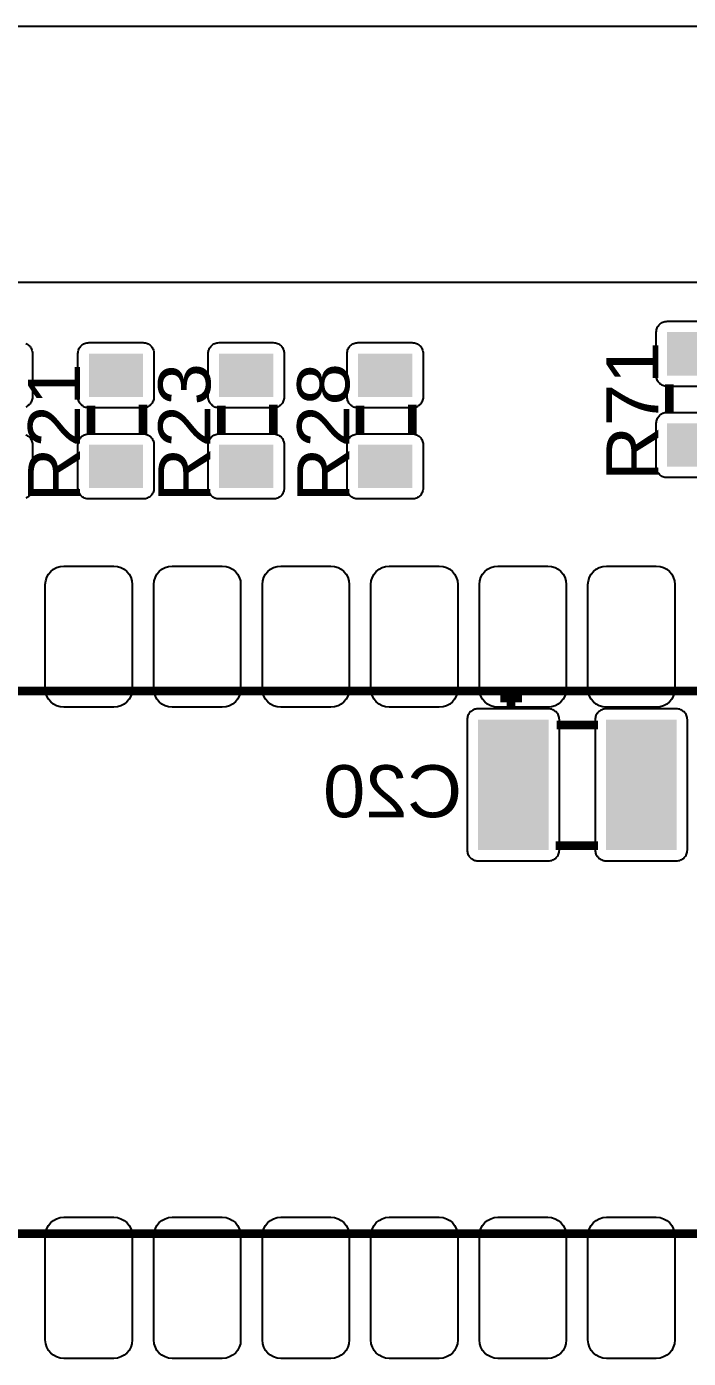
# Model space of a CAD drawing. Header units: inches. Extents: x 18.7 to 39.4, y 4.3 to 20.5.
# Drawn here: x 31.574 to 32.379, y 10.581 to 12.2 of the extents above; entities that cross this region are included whole.
import ezdxf

# ---------------------------------------------------------------- set-up
doc = ezdxf.new("R2010")
doc.units = ezdxf.units.IN
doc.header["$MEASUREMENT"] = 0
doc.styles.get("Standard").update_dxf_attribs({"font": 'arial.ttf'})

# ---------------------------------------------------------------- blocks, each defined once
blk = doc.blocks.new('RPAD')
blk.add_trace([(-0.5, -0.5), (-0.5, 0.5), (0.5, -0.5), (0.5, 0.5)])
blk = doc.blocks.new('NextionControlV4')
for points in [[(44.3367, 14.7538), (46.2109, 14.7538), (46.2109, 14.9893), (44.3367, 14.9893), (44.3367, 14.7538)], [(45.834, 14.6578), (45.784, 14.6578), (45.783, 14.6578), (45.782, 14.658), (45.781, 14.6582), (45.7801, 14.6585), (45.7792, 14.6589), (45.7784, 14.6594), (45.7776, 14.66), (45.7769, 14.6607), (45.7763, 14.6614), (45.7757, 14.6621), (45.7752, 14.6629), (45.7748, 14.6638), (45.7745, 14.6647), (45.7742, 14.6657), (45.7741, 14.6667), (45.774, 14.6678), (45.774, 14.6678), (45.774, 14.7078), (45.7741, 14.7088), (45.7742, 14.7098), (45.7745, 14.7108), (45.7748, 14.7117), (45.7752, 14.7126), (45.7757, 14.7134), (45.7763, 14.7142), (45.7769, 14.7149), (45.7776, 14.7155), (45.7784, 14.7161), (45.7792, 14.7166), (45.7801, 14.717), (45.781, 14.7173), (45.782, 14.7176), (45.783, 14.7177), (45.784, 14.7178), (45.834, 14.7178)], [(45.193, 14.6973), (45.1939, 14.6969), (45.1947, 14.6964), (45.1955, 14.6958), (45.1962, 14.6952), (45.1969, 14.6945), (45.1974, 14.6937), (45.1979, 14.6929), (45.1983, 14.692), (45.1987, 14.6911), (45.1989, 14.6901), (45.1991, 14.6891), (45.1991, 14.6881), (45.1991, 14.6481), (45.1991, 14.647), (45.1989, 14.646), (45.1987, 14.6451), (45.1983, 14.6441), (45.1979, 14.6433), (45.1974, 14.6424), (45.1969, 14.6417), (45.1962, 14.641), (45.1955, 14.6403), (45.1947, 14.6398), (45.1939, 14.6393), (45.193, 14.6388)], [(45.834, 14.5738), (45.784, 14.5738), (45.783, 14.5738), (45.782, 14.574), (45.781, 14.5742), (45.7801, 14.5745), (45.7792, 14.5749), (45.7784, 14.5754), (45.7776, 14.576), (45.7769, 14.5767), (45.7763, 14.5774), (45.7757, 14.5781), (45.7752, 14.5789), (45.7748, 14.5798), (45.7745, 14.5807), (45.7742, 14.5817), (45.7741, 14.5827), (45.774, 14.5838), (45.774, 14.5838), (45.774, 14.6238), (45.7741, 14.6248), (45.7742, 14.6258), (45.7745, 14.6268), (45.7748, 14.6277), (45.7752, 14.6286), (45.7757, 14.6294), (45.7763, 14.6302), (45.7769, 14.6309), (45.7776, 14.6315), (45.7784, 14.6321), (45.7792, 14.6326), (45.7801, 14.633), (45.781, 14.6333), (45.782, 14.6336), (45.783, 14.6337), (45.784, 14.6338), (45.834, 14.6338)], [(45.193, 14.6133), (45.1939, 14.6129), (45.1947, 14.6124), (45.1955, 14.6118), (45.1962, 14.6112), (45.1969, 14.6105), (45.1974, 14.6097), (45.1979, 14.6089), (45.1983, 14.608), (45.1987, 14.6071), (45.1989, 14.6061), (45.1991, 14.6051), (45.1991, 14.6041), (45.1991, 14.5641), (45.1991, 14.563), (45.1989, 14.562), (45.1987, 14.5611), (45.1983, 14.5601), (45.1979, 14.5593), (45.1974, 14.5584), (45.1969, 14.5577), (45.1962, 14.557), (45.1955, 14.5563), (45.1947, 14.5558), (45.1939, 14.5553), (45.193, 14.5548)]]:
    blk.add_lwpolyline(points)
for points in [[(45.2411, 14.6481), (45.2411, 14.6881), (45.2412, 14.6891), (45.2413, 14.6901), (45.2415, 14.6911), (45.2419, 14.692), (45.2423, 14.6929), (45.2428, 14.6937), (45.2434, 14.6945), (45.244, 14.6952), (45.2447, 14.6958), (45.2455, 14.6964), (45.2463, 14.6969), (45.2472, 14.6973), (45.2481, 14.6976), (45.2491, 14.6979), (45.2501, 14.698), (45.2511, 14.6981), (45.3011, 14.6981), (45.3021, 14.698), (45.3032, 14.6979), (45.3041, 14.6976), (45.305, 14.6973), (45.3059, 14.6969), (45.3067, 14.6964), (45.3075, 14.6958), (45.3082, 14.6952), (45.3089, 14.6945), (45.3094, 14.6937), (45.3099, 14.6929), (45.3103, 14.692), (45.3107, 14.6911), (45.3109, 14.6901), (45.3111, 14.6891), (45.3111, 14.6881), (45.3111, 14.6481), (45.3111, 14.647), (45.3109, 14.646), (45.3107, 14.6451), (45.3103, 14.6441), (45.3099, 14.6433), (45.3094, 14.6424), (45.3089, 14.6417), (45.3082, 14.641), (45.3075, 14.6403), (45.3067, 14.6398), (45.3059, 14.6393), (45.305, 14.6388), (45.3041, 14.6385), (45.3032, 14.6383), (45.3021, 14.6381), (45.3011, 14.6381), (45.2511, 14.6381), (45.2501, 14.6381), (45.2491, 14.6383), (45.2481, 14.6385), (45.2472, 14.6388), (45.2463, 14.6393), (45.2455, 14.6398), (45.2447, 14.6403), (45.244, 14.641), (45.2434, 14.6417), (45.2428, 14.6424), (45.2423, 14.6433), (45.2419, 14.6441), (45.2415, 14.6451), (45.2413, 14.646), (45.2412, 14.647), (45.2411, 14.6481)], [(45.3611, 14.6481), (45.3611, 14.6881), (45.3612, 14.6891), (45.3613, 14.6901), (45.3615, 14.6911), (45.3619, 14.692), (45.3623, 14.6929), (45.3628, 14.6937), (45.3634, 14.6945), (45.364, 14.6952), (45.3647, 14.6958), (45.3655, 14.6964), (45.3663, 14.6969), (45.3672, 14.6973), (45.3681, 14.6976), (45.3691, 14.6979), (45.3701, 14.698), (45.3711, 14.6981), (45.4211, 14.6981), (45.4221, 14.698), (45.4232, 14.6979), (45.4241, 14.6976), (45.425, 14.6973), (45.4259, 14.6969), (45.4267, 14.6964), (45.4275, 14.6958), (45.4282, 14.6952), (45.4289, 14.6945), (45.4294, 14.6937), (45.4299, 14.6929), (45.4303, 14.692), (45.4307, 14.6911), (45.4309, 14.6901), (45.4311, 14.6891), (45.4311, 14.6881), (45.4311, 14.6481), (45.4311, 14.647), (45.4309, 14.646), (45.4307, 14.6451), (45.4303, 14.6441), (45.4299, 14.6433), (45.4294, 14.6424), (45.4289, 14.6417), (45.4282, 14.641), (45.4275, 14.6403), (45.4267, 14.6398), (45.4259, 14.6393), (45.425, 14.6388), (45.4241, 14.6385), (45.4232, 14.6383), (45.4221, 14.6381), (45.4211, 14.6381), (45.3711, 14.6381), (45.3701, 14.6381), (45.3691, 14.6383), (45.3681, 14.6385), (45.3672, 14.6388), (45.3663, 14.6393), (45.3655, 14.6398), (45.3647, 14.6403), (45.364, 14.641), (45.3634, 14.6417), (45.3628, 14.6424), (45.3623, 14.6433), (45.3619, 14.6441), (45.3615, 14.6451), (45.3613, 14.646), (45.3612, 14.647), (45.3611, 14.6481)], [(45.4891, 14.6481), (45.4891, 14.6881), (45.4892, 14.6891), (45.4893, 14.6901), (45.4895, 14.6911), (45.4899, 14.692), (45.4903, 14.6929), (45.4908, 14.6937), (45.4914, 14.6945), (45.492, 14.6952), (45.4927, 14.6958), (45.4935, 14.6964), (45.4943, 14.6969), (45.4952, 14.6973), (45.4961, 14.6976), (45.4971, 14.6979), (45.4981, 14.698), (45.4991, 14.6981), (45.5491, 14.6981), (45.5501, 14.698), (45.5512, 14.6979), (45.5521, 14.6976), (45.553, 14.6973), (45.5539, 14.6969), (45.5547, 14.6964), (45.5555, 14.6958), (45.5562, 14.6952), (45.5569, 14.6945), (45.5574, 14.6937), (45.5579, 14.6929), (45.5583, 14.692), (45.5587, 14.6911), (45.5589, 14.6901), (45.5591, 14.6891), (45.5591, 14.6881), (45.5591, 14.6481), (45.5591, 14.647), (45.5589, 14.646), (45.5587, 14.6451), (45.5583, 14.6441), (45.5579, 14.6433), (45.5574, 14.6424), (45.5569, 14.6417), (45.5562, 14.641), (45.5555, 14.6403), (45.5547, 14.6398), (45.5539, 14.6393), (45.553, 14.6388), (45.5521, 14.6385), (45.5512, 14.6383), (45.5501, 14.6381), (45.5491, 14.6381), (45.4991, 14.6381), (45.4981, 14.6381), (45.4971, 14.6383), (45.4961, 14.6385), (45.4952, 14.6388), (45.4943, 14.6393), (45.4935, 14.6398), (45.4927, 14.6403), (45.492, 14.641), (45.4914, 14.6417), (45.4908, 14.6424), (45.4903, 14.6433), (45.4899, 14.6441), (45.4895, 14.6451), (45.4893, 14.646), (45.4892, 14.647), (45.4891, 14.6481)], [(45.2411, 14.5641), (45.2411, 14.6041), (45.2412, 14.6051), (45.2413, 14.6061), (45.2415, 14.6071), (45.2419, 14.608), (45.2423, 14.6089), (45.2428, 14.6097), (45.2434, 14.6105), (45.244, 14.6112), (45.2447, 14.6118), (45.2455, 14.6124), (45.2463, 14.6129), (45.2472, 14.6133), (45.2481, 14.6136), (45.2491, 14.6139), (45.2501, 14.614), (45.2511, 14.6141), (45.3011, 14.6141), (45.3021, 14.614), (45.3032, 14.6139), (45.3041, 14.6136), (45.305, 14.6133), (45.3059, 14.6129), (45.3067, 14.6124), (45.3075, 14.6118), (45.3082, 14.6112), (45.3089, 14.6105), (45.3094, 14.6097), (45.3099, 14.6089), (45.3103, 14.608), (45.3107, 14.6071), (45.3109, 14.6061), (45.3111, 14.6051), (45.3111, 14.6041), (45.3111, 14.5641), (45.3111, 14.563), (45.3109, 14.562), (45.3107, 14.5611), (45.3103, 14.5601), (45.3099, 14.5593), (45.3094, 14.5584), (45.3089, 14.5577), (45.3082, 14.557), (45.3075, 14.5563), (45.3067, 14.5558), (45.3059, 14.5553), (45.305, 14.5548), (45.3041, 14.5545), (45.3032, 14.5543), (45.3021, 14.5541), (45.3011, 14.5541), (45.2511, 14.5541), (45.2501, 14.5541), (45.2491, 14.5543), (45.2481, 14.5545), (45.2472, 14.5548), (45.2463, 14.5553), (45.2455, 14.5558), (45.2447, 14.5563), (45.244, 14.557), (45.2434, 14.5577), (45.2428, 14.5584), (45.2423, 14.5593), (45.2419, 14.5601), (45.2415, 14.5611), (45.2413, 14.562), (45.2412, 14.563), (45.2411, 14.5641)], [(45.3611, 14.5641), (45.3611, 14.6041), (45.3612, 14.6051), (45.3613, 14.6061), (45.3615, 14.6071), (45.3619, 14.608), (45.3623, 14.6089), (45.3628, 14.6097), (45.3634, 14.6105), (45.364, 14.6112), (45.3647, 14.6118), (45.3655, 14.6124), (45.3663, 14.6129), (45.3672, 14.6133), (45.3681, 14.6136), (45.3691, 14.6139), (45.3701, 14.614), (45.3711, 14.6141), (45.4211, 14.6141), (45.4221, 14.614), (45.4232, 14.6139), (45.4241, 14.6136), (45.425, 14.6133), (45.4259, 14.6129), (45.4267, 14.6124), (45.4275, 14.6118), (45.4282, 14.6112), (45.4289, 14.6105), (45.4294, 14.6097), (45.4299, 14.6089), (45.4303, 14.608), (45.4307, 14.6071), (45.4309, 14.6061), (45.4311, 14.6051), (45.4311, 14.6041), (45.4311, 14.5641), (45.4311, 14.563), (45.4309, 14.562), (45.4307, 14.5611), (45.4303, 14.5601), (45.4299, 14.5593), (45.4294, 14.5584), (45.4289, 14.5577), (45.4282, 14.557), (45.4275, 14.5563), (45.4267, 14.5558), (45.4259, 14.5553), (45.425, 14.5548), (45.4241, 14.5545), (45.4232, 14.5543), (45.4221, 14.5541), (45.4211, 14.5541), (45.3711, 14.5541), (45.3701, 14.5541), (45.3691, 14.5543), (45.3681, 14.5545), (45.3672, 14.5548), (45.3663, 14.5553), (45.3655, 14.5558), (45.3647, 14.5563), (45.364, 14.557), (45.3634, 14.5577), (45.3628, 14.5584), (45.3623, 14.5593), (45.3619, 14.5601), (45.3615, 14.5611), (45.3613, 14.562), (45.3612, 14.563), (45.3611, 14.5641)], [(45.4891, 14.5641), (45.4891, 14.6041), (45.4892, 14.6051), (45.4893, 14.6061), (45.4895, 14.6071), (45.4899, 14.608), (45.4903, 14.6089), (45.4908, 14.6097), (45.4914, 14.6105), (45.492, 14.6112), (45.4927, 14.6118), (45.4935, 14.6124), (45.4943, 14.6129), (45.4952, 14.6133), (45.4961, 14.6136), (45.4971, 14.6139), (45.4981, 14.614), (45.4991, 14.6141), (45.5491, 14.6141), (45.5501, 14.614), (45.5512, 14.6139), (45.5521, 14.6136), (45.553, 14.6133), (45.5539, 14.6129), (45.5547, 14.6124), (45.5555, 14.6118), (45.5562, 14.6112), (45.5569, 14.6105), (45.5574, 14.6097), (45.5579, 14.6089), (45.5583, 14.608), (45.5587, 14.6071), (45.5589, 14.6061), (45.5591, 14.6051), (45.5591, 14.6041), (45.5591, 14.5641), (45.5591, 14.563), (45.5589, 14.562), (45.5587, 14.5611), (45.5583, 14.5601), (45.5579, 14.5593), (45.5574, 14.5584), (45.5569, 14.5577), (45.5562, 14.557), (45.5555, 14.5563), (45.5547, 14.5558), (45.5539, 14.5553), (45.553, 14.5548), (45.5521, 14.5545), (45.5512, 14.5543), (45.5501, 14.5541), (45.5491, 14.5541), (45.4991, 14.5541), (45.4981, 14.5541), (45.4971, 14.5543), (45.4961, 14.5545), (45.4952, 14.5548), (45.4943, 14.5553), (45.4935, 14.5558), (45.4927, 14.5563), (45.492, 14.557), (45.4914, 14.5577), (45.4908, 14.5584), (45.4903, 14.5593), (45.4899, 14.5601), (45.4895, 14.5611), (45.4893, 14.562), (45.4892, 14.563), (45.4891, 14.5641)], [(45.274, 14.3622), (45.228, 14.3622), (45.2246, 14.3625), (45.2214, 14.3635), (45.2185, 14.3651), (45.216, 14.3671), (45.2139, 14.3696), (45.2124, 14.3725), (45.2114, 14.3757), (45.211, 14.3792), (45.211, 14.4752), (45.2114, 14.4787), (45.2124, 14.4819), (45.2139, 14.4848), (45.216, 14.4873), (45.2185, 14.4893), (45.2214, 14.4909), (45.2246, 14.4919), (45.228, 14.4922), (45.274, 14.4922), (45.2775, 14.4919), (45.2807, 14.4909), (45.2836, 14.4893), (45.2861, 14.4873), (45.2882, 14.4848), (45.2897, 14.4819), (45.2907, 14.4787), (45.291, 14.4752), (45.291, 14.3792), (45.2907, 14.3757), (45.2897, 14.3725), (45.2882, 14.3696), (45.2861, 14.3671), (45.2836, 14.3651), (45.2807, 14.3635), (45.2775, 14.3625), (45.274, 14.3622)], [(45.374, 14.3622), (45.328, 14.3622), (45.3246, 14.3625), (45.3214, 14.3635), (45.3185, 14.3651), (45.316, 14.3671), (45.3139, 14.3696), (45.3124, 14.3725), (45.3114, 14.3757), (45.311, 14.3792), (45.311, 14.4752), (45.3114, 14.4787), (45.3124, 14.4819), (45.3139, 14.4848), (45.316, 14.4873), (45.3185, 14.4893), (45.3214, 14.4909), (45.3246, 14.4919), (45.328, 14.4922), (45.374, 14.4922), (45.3775, 14.4919), (45.3807, 14.4909), (45.3836, 14.4893), (45.3861, 14.4873), (45.3882, 14.4848), (45.3897, 14.4819), (45.3907, 14.4787), (45.391, 14.4752), (45.391, 14.3792), (45.3907, 14.3757), (45.3897, 14.3725), (45.3882, 14.3696), (45.3861, 14.3671), (45.3836, 14.3651), (45.3807, 14.3635), (45.3775, 14.3625), (45.374, 14.3622)], [(45.474, 14.3622), (45.428, 14.3622), (45.4246, 14.3625), (45.4214, 14.3635), (45.4185, 14.3651), (45.416, 14.3671), (45.4139, 14.3696), (45.4124, 14.3725), (45.4114, 14.3757), (45.411, 14.3792), (45.411, 14.4752), (45.4114, 14.4787), (45.4124, 14.4819), (45.4139, 14.4848), (45.416, 14.4873), (45.4185, 14.4893), (45.4214, 14.4909), (45.4246, 14.4919), (45.428, 14.4922), (45.474, 14.4922), (45.4775, 14.4919), (45.4807, 14.4909), (45.4836, 14.4893), (45.4861, 14.4873), (45.4882, 14.4848), (45.4897, 14.4819), (45.4907, 14.4787), (45.491, 14.4752), (45.491, 14.3792), (45.4907, 14.3757), (45.4897, 14.3725), (45.4882, 14.3696), (45.4861, 14.3671), (45.4836, 14.3651), (45.4807, 14.3635), (45.4775, 14.3625), (45.474, 14.3622)], [(45.574, 14.3622), (45.528, 14.3622), (45.5246, 14.3625), (45.5214, 14.3635), (45.5185, 14.3651), (45.516, 14.3671), (45.5139, 14.3696), (45.5124, 14.3725), (45.5114, 14.3757), (45.511, 14.3792), (45.511, 14.4752), (45.5114, 14.4787), (45.5124, 14.4819), (45.5139, 14.4848), (45.516, 14.4873), (45.5185, 14.4893), (45.5214, 14.4909), (45.5246, 14.4919), (45.528, 14.4922), (45.574, 14.4922), (45.5775, 14.4919), (45.5807, 14.4909), (45.5836, 14.4893), (45.5861, 14.4873), (45.5882, 14.4848), (45.5897, 14.4819), (45.5907, 14.4787), (45.591, 14.4752), (45.591, 14.3792), (45.5907, 14.3757), (45.5897, 14.3725), (45.5882, 14.3696), (45.5861, 14.3671), (45.5836, 14.3651), (45.5807, 14.3635), (45.5775, 14.3625), (45.574, 14.3622)], [(45.674, 14.3622), (45.628, 14.3622), (45.6246, 14.3625), (45.6214, 14.3635), (45.6185, 14.3651), (45.616, 14.3671), (45.6139, 14.3696), (45.6124, 14.3725), (45.6114, 14.3757), (45.611, 14.3792), (45.611, 14.4752), (45.6114, 14.4787), (45.6124, 14.4819), (45.6139, 14.4848), (45.616, 14.4873), (45.6185, 14.4893), (45.6214, 14.4909), (45.6246, 14.4919), (45.628, 14.4922), (45.674, 14.4922), (45.6775, 14.4919), (45.6807, 14.4909), (45.6836, 14.4893), (45.6861, 14.4873), (45.6882, 14.4848), (45.6897, 14.4819), (45.6907, 14.4787), (45.691, 14.4752), (45.691, 14.3792), (45.6907, 14.3757), (45.6897, 14.3725), (45.6882, 14.3696), (45.6861, 14.3671), (45.6836, 14.3651), (45.6807, 14.3635), (45.6775, 14.3625), (45.674, 14.3622)], [(45.774, 14.3622), (45.728, 14.3622), (45.7246, 14.3625), (45.7214, 14.3635), (45.7185, 14.3651), (45.716, 14.3671), (45.7139, 14.3696), (45.7124, 14.3725), (45.7114, 14.3757), (45.711, 14.3792), (45.711, 14.4752), (45.7114, 14.4787), (45.7124, 14.4819), (45.7139, 14.4848), (45.716, 14.4873), (45.7185, 14.4893), (45.7214, 14.4909), (45.7246, 14.4919), (45.728, 14.4922), (45.774, 14.4922), (45.7775, 14.4919), (45.7807, 14.4909), (45.7836, 14.4893), (45.7861, 14.4873), (45.7882, 14.4848), (45.7897, 14.4819), (45.7907, 14.4787), (45.791, 14.4752), (45.791, 14.3792), (45.7907, 14.3757), (45.7897, 14.3725), (45.7882, 14.3696), (45.7861, 14.3671), (45.7836, 14.3651), (45.7807, 14.3635), (45.7775, 14.3625), (45.774, 14.3622)], [(45.6747, 14.3607), (45.6097, 14.3607), (45.6086, 14.3606), (45.6076, 14.3605), (45.6067, 14.3603), (45.6057, 14.3599), (45.6049, 14.3595), (45.604, 14.359), (45.6033, 14.3584), (45.6026, 14.3578), (45.6019, 14.3571), (45.6014, 14.3563), (45.6009, 14.3555), (45.6004, 14.3546), (45.6001, 14.3537), (45.5999, 14.3527), (45.5997, 14.3517), (45.5997, 14.3507), (45.5997, 14.2307), (45.5997, 14.2297), (45.5999, 14.2286), (45.6001, 14.2277), (45.6004, 14.2268), (45.6009, 14.2259), (45.6014, 14.2251), (45.6019, 14.2243), (45.6026, 14.2236), (45.6033, 14.2229), (45.604, 14.2224), (45.6049, 14.2219), (45.6057, 14.2215), (45.6067, 14.2211), (45.6076, 14.2209), (45.6086, 14.2207), (45.6097, 14.2207), (45.6747, 14.2207), (45.6757, 14.2207), (45.6767, 14.2209), (45.6777, 14.2211), (45.6786, 14.2215), (45.6795, 14.2219), (45.6803, 14.2224), (45.6811, 14.2229), (45.6818, 14.2236), (45.6824, 14.2243), (45.683, 14.2251), (45.6835, 14.2259), (45.6839, 14.2268), (45.6842, 14.2277), (45.6845, 14.2286), (45.6846, 14.2297), (45.6847, 14.2307), (45.6847, 14.3507), (45.6846, 14.3517), (45.6845, 14.3527), (45.6842, 14.3537), (45.6839, 14.3546), (45.6835, 14.3555), (45.683, 14.3563), (45.6824, 14.3571), (45.6818, 14.3578), (45.6811, 14.3584), (45.6803, 14.359), (45.6795, 14.3595), (45.6786, 14.3599), (45.6777, 14.3603), (45.6767, 14.3605), (45.6757, 14.3606), (45.6747, 14.3607)], [(45.7927, 14.3607), (45.7277, 14.3607), (45.7266, 14.3606), (45.7256, 14.3605), (45.7247, 14.3603), (45.7237, 14.3599), (45.7229, 14.3595), (45.722, 14.359), (45.7213, 14.3584), (45.7206, 14.3578), (45.7199, 14.3571), (45.7194, 14.3563), (45.7189, 14.3555), (45.7184, 14.3546), (45.7181, 14.3537), (45.7179, 14.3527), (45.7177, 14.3517), (45.7177, 14.3507), (45.7177, 14.2307), (45.7177, 14.2297), (45.7179, 14.2286), (45.7181, 14.2277), (45.7184, 14.2268), (45.7189, 14.2259), (45.7194, 14.2251), (45.7199, 14.2243), (45.7206, 14.2236), (45.7213, 14.2229), (45.722, 14.2224), (45.7229, 14.2219), (45.7237, 14.2215), (45.7247, 14.2211), (45.7256, 14.2209), (45.7266, 14.2207), (45.7277, 14.2207), (45.7927, 14.2207), (45.7937, 14.2207), (45.7947, 14.2209), (45.7957, 14.2211), (45.7966, 14.2215), (45.7975, 14.2219), (45.7983, 14.2224), (45.7991, 14.2229), (45.7998, 14.2236), (45.8004, 14.2243), (45.801, 14.2251), (45.8015, 14.2259), (45.8019, 14.2268), (45.8022, 14.2277), (45.8025, 14.2286), (45.8026, 14.2297), (45.8027, 14.2307), (45.8027, 14.3507), (45.8026, 14.3517), (45.8025, 14.3527), (45.8022, 14.3537), (45.8019, 14.3546), (45.8015, 14.3555), (45.801, 14.3563), (45.8004, 14.3571), (45.7998, 14.3578), (45.7991, 14.3584), (45.7983, 14.359), (45.7975, 14.3595), (45.7966, 14.3599), (45.7957, 14.3603), (45.7947, 14.3605), (45.7937, 14.3606), (45.7927, 14.3607)], [(45.228, 13.8922), (45.274, 13.8922), (45.2775, 13.8919), (45.2807, 13.8909), (45.2836, 13.8893), (45.2861, 13.8873), (45.2882, 13.8848), (45.2897, 13.8819), (45.2907, 13.8787), (45.291, 13.8752), (45.291, 13.7792), (45.2907, 13.7757), (45.2897, 13.7725), (45.2882, 13.7696), (45.2861, 13.7671), (45.2836, 13.7651), (45.2807, 13.7635), (45.2775, 13.7625), (45.274, 13.7622), (45.228, 13.7622), (45.2246, 13.7625), (45.2214, 13.7635), (45.2185, 13.7651), (45.216, 13.7671), (45.2139, 13.7696), (45.2124, 13.7725), (45.2114, 13.7757), (45.211, 13.7792), (45.211, 13.8752), (45.2114, 13.8787), (45.2124, 13.8819), (45.2139, 13.8848), (45.216, 13.8873), (45.2185, 13.8893), (45.2214, 13.8909), (45.2246, 13.8919), (45.228, 13.8922)], [(45.328, 13.8922), (45.374, 13.8922), (45.3775, 13.8919), (45.3807, 13.8909), (45.3836, 13.8893), (45.3861, 13.8873), (45.3882, 13.8848), (45.3897, 13.8819), (45.3907, 13.8787), (45.391, 13.8752), (45.391, 13.7792), (45.3907, 13.7757), (45.3897, 13.7725), (45.3882, 13.7696), (45.3861, 13.7671), (45.3836, 13.7651), (45.3807, 13.7635), (45.3775, 13.7625), (45.374, 13.7622), (45.328, 13.7622), (45.3246, 13.7625), (45.3214, 13.7635), (45.3185, 13.7651), (45.316, 13.7671), (45.3139, 13.7696), (45.3124, 13.7725), (45.3114, 13.7757), (45.311, 13.7792), (45.311, 13.8752), (45.3114, 13.8787), (45.3124, 13.8819), (45.3139, 13.8848), (45.316, 13.8873), (45.3185, 13.8893), (45.3214, 13.8909), (45.3246, 13.8919), (45.328, 13.8922)], [(45.428, 13.8922), (45.474, 13.8922), (45.4775, 13.8919), (45.4807, 13.8909), (45.4836, 13.8893), (45.4861, 13.8873), (45.4882, 13.8848), (45.4897, 13.8819), (45.4907, 13.8787), (45.491, 13.8752), (45.491, 13.7792), (45.4907, 13.7757), (45.4897, 13.7725), (45.4882, 13.7696), (45.4861, 13.7671), (45.4836, 13.7651), (45.4807, 13.7635), (45.4775, 13.7625), (45.474, 13.7622), (45.428, 13.7622), (45.4246, 13.7625), (45.4214, 13.7635), (45.4185, 13.7651), (45.416, 13.7671), (45.4139, 13.7696), (45.4124, 13.7725), (45.4114, 13.7757), (45.411, 13.7792), (45.411, 13.8752), (45.4114, 13.8787), (45.4124, 13.8819), (45.4139, 13.8848), (45.416, 13.8873), (45.4185, 13.8893), (45.4214, 13.8909), (45.4246, 13.8919), (45.428, 13.8922)], [(45.528, 13.8922), (45.574, 13.8922), (45.5775, 13.8919), (45.5807, 13.8909), (45.5836, 13.8893), (45.5861, 13.8873), (45.5882, 13.8848), (45.5897, 13.8819), (45.5907, 13.8787), (45.591, 13.8752), (45.591, 13.7792), (45.5907, 13.7757), (45.5897, 13.7725), (45.5882, 13.7696), (45.5861, 13.7671), (45.5836, 13.7651), (45.5807, 13.7635), (45.5775, 13.7625), (45.574, 13.7622), (45.528, 13.7622), (45.5246, 13.7625), (45.5214, 13.7635), (45.5185, 13.7651), (45.516, 13.7671), (45.5139, 13.7696), (45.5124, 13.7725), (45.5114, 13.7757), (45.511, 13.7792), (45.511, 13.8752), (45.5114, 13.8787), (45.5124, 13.8819), (45.5139, 13.8848), (45.516, 13.8873), (45.5185, 13.8893), (45.5214, 13.8909), (45.5246, 13.8919), (45.528, 13.8922)], [(45.628, 13.8922), (45.674, 13.8922), (45.6775, 13.8919), (45.6807, 13.8909), (45.6836, 13.8893), (45.6861, 13.8873), (45.6882, 13.8848), (45.6897, 13.8819), (45.6907, 13.8787), (45.691, 13.8752), (45.691, 13.7792), (45.6907, 13.7757), (45.6897, 13.7725), (45.6882, 13.7696), (45.6861, 13.7671), (45.6836, 13.7651), (45.6807, 13.7635), (45.6775, 13.7625), (45.674, 13.7622), (45.628, 13.7622), (45.6246, 13.7625), (45.6214, 13.7635), (45.6185, 13.7651), (45.616, 13.7671), (45.6139, 13.7696), (45.6124, 13.7725), (45.6114, 13.7757), (45.611, 13.7792), (45.611, 13.8752), (45.6114, 13.8787), (45.6124, 13.8819), (45.6139, 13.8848), (45.616, 13.8873), (45.6185, 13.8893), (45.6214, 13.8909), (45.6246, 13.8919), (45.628, 13.8922)], [(45.728, 13.8922), (45.774, 13.8922), (45.7775, 13.8919), (45.7807, 13.8909), (45.7836, 13.8893), (45.7861, 13.8873), (45.7882, 13.8848), (45.7897, 13.8819), (45.7907, 13.8787), (45.791, 13.8752), (45.791, 13.7792), (45.7907, 13.7757), (45.7897, 13.7725), (45.7882, 13.7696), (45.7861, 13.7671), (45.7836, 13.7651), (45.7807, 13.7635), (45.7775, 13.7625), (45.774, 13.7622), (45.728, 13.7622), (45.7246, 13.7625), (45.7214, 13.7635), (45.7185, 13.7651), (45.716, 13.7671), (45.7139, 13.7696), (45.7124, 13.7725), (45.7114, 13.7757), (45.711, 13.7792), (45.711, 13.8752), (45.7114, 13.8787), (45.7124, 13.8819), (45.7139, 13.8848), (45.716, 13.8873), (45.7185, 13.8893), (45.7214, 13.8909), (45.7246, 13.8919), (45.728, 13.8922)]]:
    blk.add_lwpolyline(points, close=True)
at = {"const_width": 0.008}
for points in [[(45.786, 14.6328), (45.786, 14.6598)], [(45.786, 14.6328), (45.786, 14.6598)], [(45.786, 14.6328), (45.786, 14.6598)], [(45.2531, 14.6131), (45.2531, 14.6401)], [(45.2531, 14.6131), (45.2531, 14.6401)], [(45.2531, 14.6131), (45.2531, 14.6401)], [(45.3011, 14.6131), (45.3011, 14.6411)], [(45.3011, 14.6131), (45.3011, 14.6411)], [(45.3011, 14.6131), (45.3011, 14.6411)], [(45.3731, 14.6131), (45.3731, 14.6401)], [(45.3731, 14.6131), (45.3731, 14.6401)], [(45.3731, 14.6131), (45.3731, 14.6401)], [(45.4211, 14.6131), (45.4211, 14.6411)], [(45.4211, 14.6131), (45.4211, 14.6411)], [(45.4211, 14.6131), (45.4211, 14.6411)], [(45.5011, 14.6131), (45.5011, 14.6401)], [(45.5011, 14.6131), (45.5011, 14.6401)], [(45.5011, 14.6131), (45.5011, 14.6401)], [(45.5491, 14.6131), (45.5491, 14.6411)], [(45.5491, 14.6131), (45.5491, 14.6411)], [(45.5491, 14.6131), (45.5491, 14.6411)], [(44.801, 14.3772), (46.801, 14.3772)], [(44.801, 14.3772), (46.801, 14.3772)], [(44.801, 14.3772), (46.801, 14.3772)], [(45.6402, 14.3607), (45.6402, 14.3807)], [(45.6402, 14.3607), (45.6402, 14.3807)], [(45.6402, 14.3607), (45.6402, 14.3807)], [(45.6502, 14.3707), (45.6302, 14.3707)], [(45.6502, 14.3707), (45.6302, 14.3707)], [(45.6502, 14.3707), (45.6302, 14.3707)], [(45.7202, 14.3457), (45.6822, 14.3457)], [(45.7202, 14.3457), (45.6822, 14.3457)], [(45.7202, 14.3457), (45.6822, 14.3457)], [(45.7202, 14.2347), (45.6812, 14.2347)], [(45.7202, 14.2347), (45.6812, 14.2347)], [(45.7202, 14.2347), (45.6812, 14.2347)], [(44.801, 13.8772), (46.801, 13.8772)], [(44.801, 13.8772), (46.801, 13.8772)], [(44.801, 13.8772), (46.801, 13.8772)]]:
    blk.add_lwpolyline(points, dxfattribs=at)
at = {"xscale": 0.04, "yscale": 0.05, "rotation": 90}
for p in [(45.809, 14.6878), (45.2761, 14.6681), (45.3961, 14.6681), (45.5241, 14.6681), (45.809, 14.6038), (45.2761, 14.5841), (45.3961, 14.5841), (45.5241, 14.5841)]:
    blk.add_blockref('RPAD', p, dxfattribs=at)
at = {"xscale": 0.065, "yscale": 0.12}
for p in [(45.6422, 14.2907), (45.7602, 14.2907)]:
    blk.add_blockref('RPAD', p, dxfattribs=at)
at = {"width": 1.041667}
for s, p in [('R71', (45.776, 14.5708)), ('R71', (45.776, 14.5708)), ('R71', (45.776, 14.5708)), ('R21', (45.2431, 14.5511)), ('R21', (45.2431, 14.5511)), ('R21', (45.2431, 14.5511)), ('R23', (45.3631, 14.5511)), ('R23', (45.3631, 14.5511)), ('R23', (45.3631, 14.5511)), ('R28', (45.4911, 14.5511)), ('R28', (45.4911, 14.5511)), ('R28', (45.4911, 14.5511))]:
    blk.add_text(s, height=0.048, rotation=90, dxfattribs=at).set_placement(p)
at = {"text_generation_flag": 2, "width": 1.041667}
blk.add_text('C20', height=0.048, dxfattribs=at).set_placement((45.5951, 14.2608))
blk.add_text('C20', height=0.048, dxfattribs=at).set_placement((45.5951, 14.2608))
blk.add_text('C20', height=0.048, dxfattribs=at).set_placement((45.5951, 14.2608))

msp = doc.modelspace()

# ---------------------------------------------------------------- block references
at = {"xscale": 1.32, "yscale": 1.32, "zscale": 1.32}
msp.add_blockref('NextionControlV4', (-28.0821, -7.5854), dxfattribs=at)

doc.saveas('drawing.dxf')
